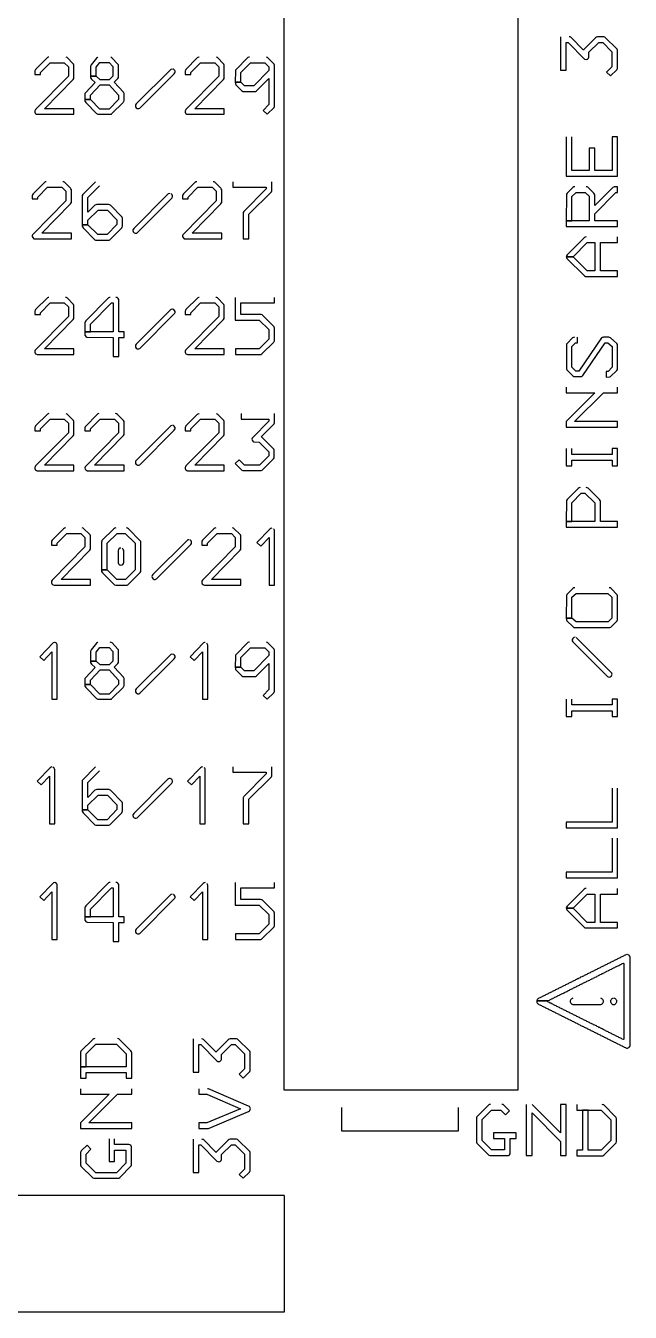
# Model space of a CAD drawing. Extents: x -1 to 99, y 1 to 53.
# Drawn here: x 86.1 to 99.24, y 1.26 to 29.22 of the extents above; entities that cross this region are included whole.
import ezdxf

# ---------------------------------------------------------------- set-up
doc = ezdxf.new("R2010")
doc.units = 0
doc.layers.add('gto', color=1, linetype='CONTINUOUS')

msp = doc.modelspace()

# ---------------------------------------------------------------- linework, layer by layer
at = {"layer": 'gto', "color": 1}
for points in [[(96.795144, 52.317775), (96.795144, 6.089682), (91.715133, 6.089682), (91.715133, 52.317775), (96.795144, 52.317775)], [(97.719575, 28.982978), (97.719575, 28.256537), (97.841496, 28.256537), (97.841496, 28.861058), (97.884676, 28.861058), (98.241806, 28.499867), (98.252477, 28.494277), (98.275837, 28.490217), (98.299207, 28.494277), (98.309877, 28.499867), (98.326637, 28.518157), (98.335787, 28.539497), (98.336797, 28.647697), (98.550157, 28.858518), (98.636517, 28.858518), (98.837178, 28.657857), (98.837178, 28.332737), (98.720337, 28.215896), (98.806698, 28.132076), (98.941318, 28.264157), (98.954528, 28.284987), (98.958088, 28.295657), (98.958088, 28.692907), (98.948938, 28.714247), (98.941318, 28.723897), (98.693417, 28.970278), (98.682747, 28.975868), (98.659377, 28.980438), (98.524757, 28.980438), (98.501397, 28.975868), (98.481577, 28.962658), (98.228086, 28.708657), (98.219956, 28.693417), (97.941576, 28.972818), (97.930906, 28.978408), (97.907536, 28.982978)], [(86.604513, 28.539997), (86.593343, 28.538987), (86.573023, 28.529837), (86.317493, 28.273297), (86.304293, 28.253487), (86.300733, 28.242316), (86.299713, 28.166616), (86.421633, 28.166616), (86.421633, 28.207256), (86.632453, 28.418077), (86.939794, 28.418077), (87.028694, 28.331717), (87.028694, 28.125976), (86.317493, 27.402075), (86.304293, 27.382265), (86.300733, 27.371095), (86.300733, 27.347725), (86.309873, 27.325875), (86.317493, 27.315715), (86.337313, 27.302515), (86.348483, 27.298955), (87.150614, 27.297935), (87.150614, 27.419855), (86.507993, 27.419855), (87.132834, 28.057396), (87.146044, 28.078226), (87.150614, 28.100576), (87.149604, 28.366777), (87.140454, 28.388107), (87.132834, 28.397757), (86.999234, 28.529837), (86.977394, 28.538987)], [(87.671315, 28.537457), (87.659125, 28.530857), (87.643375, 28.517137), (87.522985, 28.375917), (87.517905, 28.361187), (87.509265, 28.347467), (87.508755, 28.128516), (87.630675, 28.128516), (87.630675, 28.324097), (87.714495, 28.423157), (87.912616, 28.423157), (87.996436, 28.336797), (87.996436, 28.128516), (87.915156, 28.049776), (87.717035, 28.049776), (87.630675, 28.128516), (87.508755, 28.128516), (87.510285, 28.092956), (87.513835, 28.081276), (87.529075, 28.059936), (87.607815, 27.991356), (87.398525, 27.767836), (87.388365, 27.749045), (87.386835, 27.739895), (87.386835, 27.620515), (87.508755, 27.620515), (87.508755, 27.714495), (87.719575, 27.935476), (87.912616, 27.935476), (88.120896, 27.714495), (88.120896, 27.620515), (87.912616, 27.409695), (87.711955, 27.409695), (87.508755, 27.620515), (87.386835, 27.620515), (87.388365, 27.583945), (87.391915, 27.573275), (87.407155, 27.554475), (87.643375, 27.313175), (87.656075, 27.305555), (87.671315, 27.299975), (87.686555, 27.297935), (87.965956, 27.297935), (87.976116, 27.313175), (88.219956, 27.554475), (88.237236, 27.582415), (88.240276, 27.592575), (88.239266, 27.749555), (88.236726, 27.760216), (88.225036, 27.777996), (88.021836, 27.996436), (88.104646, 28.075176), (88.114806, 28.095496), (88.114806, 28.370837), (88.105656, 28.391157), (87.970536, 28.528827), (87.948686, 28.536447)], [(89.8735, 28.539997), (89.86131, 28.538987), (89.83998, 28.529837), (89.83032, 28.522217), (89.583939, 28.273297), (89.570739, 28.253487), (89.567179, 28.242316), (89.566159, 28.166616), (89.688079, 28.166616), (89.688079, 28.207256), (89.8989, 28.418077), (90.20878, 28.418077), (90.295141, 28.331717), (90.295141, 28.125976), (89.583939, 27.402075), (89.570739, 27.382265), (89.567179, 27.371095), (89.567179, 27.347725), (89.576319, 27.325875), (89.583939, 27.315715), (89.603759, 27.302515), (89.614929, 27.298955), (90.417061, 27.297935), (90.417061, 27.419855), (89.77444, 27.419855), (90.399281, 28.057396), (90.412491, 28.078226), (90.417061, 28.100576), (90.416051, 28.366777), (90.406901, 28.388107), (90.399281, 28.397757), (90.265681, 28.529837), (90.24384, 28.538987)], [(90.963162, 28.539997), (90.949962, 28.538987), (90.929642, 28.529837), (90.665981, 28.265677), (90.660401, 28.256027), (90.656841, 28.244346), (90.655821, 27.996436), (90.777742, 27.996436), (90.777742, 28.207256), (90.988562, 28.418077), (91.295903, 28.418077), (91.384803, 28.329177), (91.384803, 28.250437), (91.054602, 27.917696), (90.856482, 27.917696), (90.777742, 27.996436), (90.655821, 27.996436), (90.656841, 27.960376), (90.665981, 27.938526), (90.790442, 27.813556), (90.809752, 27.800356), (90.819912, 27.796796), (91.090672, 27.796796), (91.112522, 27.805936), (91.384803, 28.077716), (91.384803, 27.508755), (91.260343, 27.384295), (91.346703, 27.297935), (91.496563, 27.449325), (91.505713, 27.471165), (91.505713, 28.364237), (91.496563, 28.385567), (91.356363, 28.529837), (91.334513, 28.538987)], [(89.286759, 28.283457), (89.273559, 28.282447), (89.253239, 28.273297), (88.504437, 27.523995), (88.489197, 27.504185), (88.484117, 27.480815), (88.489197, 27.458465), (88.504437, 27.437635), (88.523747, 27.424435), (88.533907, 27.420875), (88.557277, 27.420875), (88.579117, 27.430015), (89.329939, 28.179316), (89.343149, 28.199136), (89.346709, 28.210306), (89.346709, 28.235706), (89.343149, 28.247396), (89.329939, 28.265677), (89.310129, 28.278887), (89.298959, 28.282447)], [(97.844036, 26.811274), (97.844036, 25.952752), (98.961638, 25.952752), (98.961638, 26.811274), (98.839718, 26.811274), (98.839718, 26.077212), (98.463797, 26.077212), (98.463797, 26.564893), (98.341877, 26.564893), (98.341877, 26.077212), (97.968496, 26.077212), (97.968496, 26.811274)], [(86.548633, 25.833372), (86.526793, 25.828802), (86.507993, 25.815592), (86.261613, 25.566671), (86.248412, 25.546861), (86.244852, 25.535681), (86.243832, 25.459991), (86.365753, 25.459991), (86.365753, 25.500631), (86.576573, 25.711451), (86.883914, 25.711451), (86.972814, 25.625091), (86.972814, 25.419351), (86.261613, 24.695449), (86.248412, 24.675639), (86.244852, 24.664459), (86.244852, 24.640589), (86.253993, 24.619249), (86.270763, 24.600959), (86.281433, 24.595369), (86.304793, 24.591309), (87.094734, 24.591309), (87.094734, 24.713229), (86.452113, 24.713229), (87.076954, 25.350771), (87.090164, 25.371601), (87.093724, 25.382271), (87.093724, 25.660141), (87.084574, 25.681481), (87.076954, 25.691131), (86.943354, 25.823212), (86.932684, 25.828802), (86.909314, 25.833372)], [(87.620515, 25.830832), (87.342135, 25.551941), (87.331975, 25.530601), (87.330955, 24.89611), (87.452875, 24.89611), (87.452875, 24.99517), (87.673855, 25.21615), (87.877056, 25.21615), (88.082796, 25.00533), (88.082796, 24.90119), (87.869436, 24.682749), (87.666235, 24.682749), (87.452875, 24.89611), (87.330955, 24.89611), (87.330955, 24.87071), (87.351275, 24.83007), (87.606805, 24.570479), (87.617475, 24.564889), (87.640835, 24.560829), (87.904496, 24.561849), (87.915666, 24.564889), (87.926336, 24.570479), (88.186936, 24.83261), (88.200146, 24.85344), (88.203706, 24.86411), (88.203706, 25.04292), (88.194556, 25.06426), (87.945636, 25.320291), (87.925826, 25.333501), (87.902456, 25.338071), (87.648455, 25.338071), (87.626105, 25.333501), (87.605275, 25.320291), (87.452875, 25.16789), (87.452875, 25.493011), (87.706875, 25.747011)], [(89.81762, 25.833372), (89.79426, 25.828802), (89.77444, 25.815592), (89.528059, 25.566671), (89.514859, 25.546861), (89.511299, 25.535681), (89.510279, 25.459991), (89.632199, 25.459991), (89.632199, 25.500631), (89.84302, 25.711451), (90.1529, 25.711451), (90.23926, 25.625091), (90.23926, 25.419351), (89.528059, 24.695449), (89.514859, 24.675639), (89.511299, 24.664459), (89.511299, 24.640589), (89.520439, 24.619249), (89.537209, 24.600959), (89.547879, 24.595369), (89.571239, 24.591309), (90.361181, 24.591309), (90.361181, 24.713229), (89.718559, 24.713229), (90.343401, 25.350771), (90.356611, 25.371601), (90.360171, 25.382271), (90.360171, 25.660141), (90.351021, 25.681481), (90.343401, 25.691131), (90.2098, 25.823212), (90.19913, 25.828802), (90.17576, 25.833372)], [(90.599941, 25.833372), (90.599941, 25.711451), (91.328923, 25.711451), (91.328923, 25.675891), (90.838702, 25.18465), (90.829562, 25.16281), (90.828542, 24.591309), (90.950462, 24.591309), (90.950462, 25.12725), (91.440683, 25.615441), (91.449833, 25.637281), (91.450843, 25.833372)], [(98.029456, 25.724151), (98.007106, 25.719071), (97.986276, 25.703831), (97.864356, 25.581911), (97.851156, 25.560571), (97.847596, 25.549911), (97.846576, 24.97993), (97.968496, 24.97993), (97.968496, 25.513331), (98.057396, 25.602231), (98.255517, 25.602231), (98.341877, 25.515871), (98.341877, 24.97993), (97.846576, 24.97993), (97.846576, 24.85801), (98.961638, 24.85801), (98.961638, 24.97993), (98.463797, 24.97993), (98.463797, 25.13741), (98.923538, 25.602231), (98.961638, 25.602231), (98.961638, 25.721611), (98.888488, 25.720091), (98.877318, 25.717041), (98.857498, 25.703831), (98.463797, 25.312671), (98.463797, 25.541271), (98.458717, 25.564641), (98.443477, 25.584451), (98.312417, 25.712471), (98.302257, 25.719071), (98.280917, 25.724151)], [(89.230878, 25.576831), (89.206498, 25.572261), (89.197358, 25.566671), (88.448557, 24.81737), (88.433317, 24.79756), (88.429257, 24.78638), (88.428237, 24.77419), (88.433317, 24.75184), (88.439417, 24.741169), (88.457707, 24.722879), (88.478027, 24.714249), (88.501397, 24.714249), (88.512567, 24.717289), (88.523237, 24.722879), (89.274059, 25.472691), (89.287269, 25.491991), (89.290829, 25.503171), (89.290829, 25.528571), (89.281679, 25.550411), (89.264919, 25.566671), (89.254249, 25.572261)], [(98.278377, 24.634489), (98.253487, 24.629919), (98.235196, 24.616709), (97.864356, 24.245868), (97.851156, 24.225548), (97.847596, 24.213358), (97.846576, 24.200148), (97.993896, 24.200148), (98.301237, 24.512569), (98.463797, 24.512569), (98.463797, 23.895348), (98.301237, 23.895348), (97.993896, 24.200148), (97.846576, 24.200148), (97.847596, 24.187958), (97.856736, 24.167638), (98.241806, 23.784608), (98.262127, 23.774448), (98.961638, 23.773428), (98.961638, 23.895348), (98.588257, 23.895348), (98.588257, 24.512569), (98.961638, 24.512569), (98.961638, 24.634489)], [(86.604513, 23.319277), (86.593343, 23.318257), (86.573023, 23.309627), (86.317493, 23.052576), (86.304293, 23.033266), (86.300733, 23.021586), (86.299713, 22.945896), (86.421633, 22.945896), (86.421633, 22.986536), (86.632453, 23.197356), (86.939794, 23.197356), (87.028694, 23.110996), (87.028694, 22.905256), (86.309873, 22.172204), (86.300733, 22.150364), (86.300733, 22.126994), (86.309873, 22.105664), (86.317493, 22.094994), (86.337313, 22.081784), (86.348483, 22.078224), (87.150614, 22.077214), (87.150614, 22.199134), (86.507993, 22.199134), (87.132834, 22.836676), (87.146044, 22.857506), (87.150614, 22.879856), (87.149604, 23.146046), (87.140454, 23.167886), (86.999234, 23.309627), (86.988564, 23.315207), (86.965194, 23.319277)], [(87.935476, 23.319277), (87.922276, 23.318257), (87.901956, 23.309627), (87.407155, 22.806196), (87.391915, 22.785366), (87.386835, 22.763016), (87.386835, 22.572515), (87.508755, 22.572515), (87.508755, 22.737615), (87.963416, 23.197356), (88.001516, 23.197356), (88.001516, 22.572515), (87.386835, 22.572515), (87.388365, 22.499365), (87.391915, 22.488185), (87.407155, 22.468375), (87.426465, 22.455165), (87.436625, 22.451605), (88.001516, 22.450595), (88.001516, 22.034034), (88.123436, 22.034034), (88.123436, 22.450595), (88.237736, 22.450595), (88.237736, 22.572515), (88.123436, 22.572515), (88.122426, 23.270507), (88.113276, 23.292347), (88.096516, 23.309627), (88.085846, 23.315207), (88.062476, 23.319277)], [(89.8735, 23.319277), (89.86131, 23.318257), (89.83998, 23.309627), (89.583939, 23.052576), (89.570739, 23.033266), (89.567179, 23.021586), (89.566159, 22.945896), (89.688079, 22.945896), (89.688079, 22.986536), (89.8989, 23.197356), (90.20878, 23.197356), (90.295141, 23.110996), (90.295141, 22.905256), (89.576319, 22.172204), (89.567179, 22.150364), (89.567179, 22.126994), (89.576319, 22.105664), (89.583939, 22.094994), (89.603759, 22.081784), (89.614929, 22.078224), (90.417061, 22.077214), (90.417061, 22.199134), (89.77444, 22.199134), (90.399281, 22.836676), (90.412491, 22.857506), (90.417061, 22.879856), (90.416051, 23.146046), (90.406901, 23.167886), (90.265681, 23.309627), (90.255011, 23.315207), (90.23164, 23.319277)], [(90.655821, 23.319277), (90.655821, 22.826516), (91.176522, 22.826516), (91.384803, 22.618235), (91.384803, 22.412495), (91.176522, 22.201674), (90.660901, 22.201674), (90.660901, 22.079754), (91.212592, 22.080764), (91.234442, 22.089914), (91.488943, 22.343915), (91.502153, 22.363725), (91.505713, 22.374905), (91.505713, 22.656845), (91.502153, 22.668015), (91.496563, 22.677165), (91.235962, 22.937256), (91.214122, 22.947416), (90.777742, 22.948436), (90.777742, 23.197356), (91.506723, 23.197356), (91.506723, 23.319277)], [(89.286759, 23.062736), (89.262889, 23.058666), (89.253239, 23.053086), (88.504437, 22.303275), (88.489197, 22.283465), (88.484117, 22.260095), (88.489197, 22.237744), (88.504437, 22.216914), (88.523747, 22.203704), (88.533907, 22.200144), (88.557277, 22.200144), (88.579117, 22.209294), (89.329939, 22.958596), (89.343149, 22.978406), (89.346709, 22.989586), (89.346709, 23.014986), (89.337559, 23.036826), (89.320799, 23.053086), (89.298959, 23.061716)], [(98.024376, 22.455165), (98.001016, 22.450595), (97.981196, 22.437385), (97.864356, 22.320545), (97.851156, 22.300735), (97.847596, 22.289555), (97.847596, 21.768854), (97.856736, 21.747013), (97.986276, 21.614423), (98.007106, 21.600703), (98.029456, 21.596643), (98.151376, 21.596643), (98.167126, 21.598163), (98.180336, 21.602743), (98.192526, 21.610863), (98.202176, 21.622043), (98.687317, 22.330705), (98.748277, 22.330705), (98.839718, 22.249424), (98.839718, 21.799844), (98.753358, 21.710943), (98.715257, 21.710943), (98.715257, 21.589023), (98.789938, 21.590043), (98.810258, 21.600203), (98.943858, 21.731263), (98.957068, 21.752094), (98.960628, 21.762764), (98.961638, 22.274825), (98.956558, 22.297685), (98.941318, 22.320545), (98.804158, 22.442465), (98.783838, 22.451105), (98.773678, 22.452625), (98.654297, 22.452625), (98.638557, 22.450595), (98.624837, 22.445515), (98.613157, 22.436875), (98.118356, 21.718563), (98.054856, 21.718563), (97.965956, 21.804924), (97.965956, 22.251965), (98.047236, 22.330705), (98.087876, 22.330705), (98.087876, 22.455165)], [(97.846576, 21.365503), (97.846576, 21.243582), (98.466337, 21.243582), (97.846576, 20.623821), (97.846576, 20.501901), (98.959098, 20.501901), (98.959098, 20.623821), (98.026916, 20.623821), (98.654297, 21.243582), (98.959098, 21.243582), (98.959098, 21.365503)], [(86.604513, 20.792982), (86.593343, 20.791972), (86.573023, 20.782822), (86.317493, 20.526281), (86.304293, 20.506471), (86.300733, 20.495291), (86.299713, 20.419601), (86.421633, 20.419601), (86.421633, 20.460241), (86.632453, 20.671061), (86.939794, 20.671061), (87.028694, 20.584701), (87.028694, 20.378961), (86.317493, 19.655059), (86.304293, 19.635249), (86.300733, 19.624079), (86.300733, 19.600709), (86.309873, 19.578859), (86.317493, 19.568699), (86.337313, 19.555499), (86.348483, 19.551939), (87.150614, 19.550919), (87.150614, 19.672839), (86.507993, 19.672839), (87.132834, 20.310381), (87.146044, 20.331211), (87.150614, 20.353561), (87.149604, 20.619761), (87.140454, 20.641091), (87.132834, 20.650741), (86.999234, 20.782822), (86.977394, 20.791972)], [(87.694175, 20.792982), (87.671825, 20.788412), (87.650995, 20.775202), (87.398525, 20.516631), (87.391915, 20.506471), (87.386835, 20.483101), (87.386835, 20.419601), (87.508755, 20.419601), (87.508755, 20.460241), (87.722115, 20.671061), (88.029456, 20.671061), (88.118356, 20.584701), (88.118356, 20.378961), (87.398525, 19.645409), (87.391915, 19.635249), (87.386835, 19.611879), (87.391915, 19.589529), (87.407155, 19.568699), (87.426465, 19.555499), (87.436625, 19.551939), (88.240276, 19.550919), (88.240276, 19.672839), (87.597655, 19.672839), (88.229106, 20.320541), (88.239266, 20.342391), (88.239266, 20.619761), (88.229106, 20.641091), (88.098036, 20.775202), (88.077216, 20.788412), (88.054856, 20.792982)], [(89.8735, 20.792982), (89.86131, 20.791972), (89.83998, 20.782822), (89.83032, 20.775202), (89.583939, 20.526281), (89.570739, 20.506471), (89.567179, 20.495291), (89.566159, 20.419601), (89.688079, 20.419601), (89.688079, 20.460241), (89.8989, 20.671061), (90.20878, 20.671061), (90.295141, 20.584701), (90.295141, 20.378961), (89.583939, 19.655059), (89.570739, 19.635249), (89.567179, 19.624079), (89.567179, 19.600709), (89.576319, 19.578859), (89.583939, 19.568699), (89.603759, 19.555499), (89.614929, 19.551939), (90.417061, 19.550919), (90.417061, 19.672839), (89.77444, 19.672839), (90.399281, 20.310381), (90.412491, 20.331211), (90.417061, 20.353561), (90.416051, 20.619761), (90.406901, 20.641091), (90.399281, 20.650741), (90.265681, 20.782822), (90.24384, 20.791972)], [(90.780282, 20.792982), (90.780282, 20.671061), (91.384803, 20.671061), (91.384803, 20.627881), (91.025652, 20.269741), (91.019042, 20.259081), (91.013962, 20.23672), (91.019042, 20.21336), (91.034282, 20.19354), (91.053592, 20.18034), (91.063752, 20.17678), (91.171442, 20.17576), (91.382263, 19.9624), (91.382263, 19.87604), (91.181602, 19.675379), (90.856482, 19.675379), (90.739641, 19.79222), (90.655821, 19.705859), (90.799592, 19.563619), (90.819912, 19.554479), (91.218182, 19.554479), (91.238502, 19.563619), (91.486403, 19.81), (91.499613, 19.82982), (91.503173, 19.84099), (91.503173, 20), (91.494023, 20.02133), (91.486403, 20.03098), (91.232402, 20.284471), (91.222242, 20.289561), (91.217162, 20.290061), (91.496563, 20.570991), (91.505713, 20.592831), (91.506723, 20.792982)], [(89.286759, 20.536441), (89.273559, 20.535431), (89.253239, 20.526281), (88.504437, 19.77698), (88.489197, 19.75717), (88.484117, 19.733799), (88.489197, 19.711449), (88.504437, 19.690619), (88.523747, 19.677419), (88.533907, 19.673859), (88.557277, 19.673859), (88.579117, 19.682999), (89.329939, 20.432301), (89.343149, 20.452111), (89.346709, 20.463291), (89.346709, 20.488691), (89.343149, 20.500381), (89.329939, 20.518661), (89.310129, 20.531871), (89.298959, 20.535431)], [(97.846576, 20.032), (97.846576, 19.658619), (97.968496, 19.658619), (97.968496, 19.78308), (98.839718, 19.78308), (98.839718, 19.658619), (98.961638, 19.658619), (98.961638, 20.032), (98.839718, 20.032), (98.839718, 19.90754), (97.968496, 19.90754), (97.968496, 20.032)], [(98.146296, 19.186178), (98.124456, 19.181608), (98.105656, 19.168398), (97.864356, 18.924558), (97.851156, 18.904748), (97.847596, 18.893568), (97.846576, 18.449577), (97.968496, 18.449577), (97.968496, 18.855978), (98.171696, 19.066798), (98.250437, 19.066798), (98.463797, 18.855978), (98.463797, 18.449577), (97.846576, 18.449577), (97.846576, 18.322577), (98.961638, 18.322577), (98.961638, 18.449577), (98.590797, 18.449577), (98.590797, 18.881378), (98.585217, 18.902208), (98.567937, 18.924558), (98.319017, 19.170938), (98.299207, 19.182108), (98.275837, 19.186178)], [(86.965194, 18.309877), (86.943864, 18.305307), (86.924554, 18.292097), (86.678173, 18.043176), (86.664973, 18.023366), (86.661413, 18.012186), (86.660393, 17.936496), (86.782314, 17.936496), (86.782314, 17.977136), (86.993134, 18.187956), (87.300475, 18.187956), (87.389375, 18.101596), (87.389375, 17.895856), (86.678173, 17.171954), (86.664973, 17.152144), (86.661413, 17.140964), (86.661413, 17.117094), (86.670553, 17.095754), (86.687323, 17.077464), (86.697993, 17.071874), (86.721353, 17.067814), (87.511295, 17.067814), (87.511295, 17.189734), (86.868674, 17.189734), (87.493515, 17.827276), (87.506725, 17.848106), (87.510285, 17.858776), (87.510285, 18.136646), (87.501135, 18.157986), (87.493515, 18.167636), (87.359915, 18.299717), (87.349245, 18.305307), (87.325875, 18.309877)], [(88.062476, 18.309877), (88.037586, 18.305307), (88.019296, 18.292097), (87.759206, 18.033016), (87.752596, 18.023876), (87.747515, 17.999996), (87.747515, 17.400555), (87.869436, 17.400555), (87.869436, 17.974596), (88.085336, 18.187956), (88.263137, 18.187956), (88.479037, 17.974596), (88.479037, 17.398015), (88.268217, 17.189734), (88.082796, 17.189734), (87.869436, 17.400555), (87.747515, 17.400555), (87.749045, 17.364995), (87.752596, 17.353815), (87.767836, 17.334515), (88.022856, 17.077464), (88.032506, 17.071874), (88.057396, 17.067814), (88.307337, 17.068834), (88.318007, 17.071874), (88.336797, 17.085594), (88.589787, 17.337565), (88.599947, 17.359405), (88.599947, 18.011676), (88.595877, 18.022856), (88.589787, 18.031996), (88.331717, 18.292097), (88.311907, 18.305307), (88.288537, 18.309877)], [(90.23418, 18.309877), (90.21082, 18.305307), (90.191, 18.292097), (89.94462, 18.043176), (89.93142, 18.023366), (89.92786, 18.012186), (89.92684, 17.936496), (90.04876, 17.936496), (90.04876, 17.977136), (90.259581, 18.187956), (90.569461, 18.187956), (90.655821, 18.101596), (90.655821, 17.895856), (89.94462, 17.171954), (89.93142, 17.152144), (89.92786, 17.140964), (89.92786, 17.117094), (89.937, 17.095754), (89.95377, 17.077464), (89.96444, 17.071874), (89.9878, 17.067814), (90.777742, 17.067814), (90.777742, 17.189734), (90.13512, 17.189734), (90.759962, 17.827276), (90.773172, 17.848106), (90.776732, 17.858776), (90.776732, 18.136646), (90.767582, 18.157986), (90.759962, 18.167636), (90.626361, 18.299717), (90.615691, 18.305307), (90.592321, 18.309877)], [(91.445763, 18.304797), (91.425443, 18.299717), (91.405123, 18.284477), (91.123182, 17.992376), (91.209542, 17.913636), (91.389883, 18.101596), (91.389883, 17.067814), (91.506723, 17.067814), (91.506723, 18.243836), (91.504183, 18.261107), (91.497073, 18.275837), (91.485393, 18.288037)], [(89.647439, 18.053336), (89.623569, 18.048766), (89.613919, 18.043176), (88.865118, 17.293875), (88.849878, 17.274065), (88.844798, 17.250695), (88.849878, 17.228344), (88.865118, 17.207514), (88.874268, 17.199384), (88.894588, 17.190754), (88.917958, 17.190754), (88.929128, 17.193794), (88.939798, 17.199384), (89.690619, 17.949196), (89.703829, 17.968496), (89.707389, 17.979676), (89.707389, 18.005076), (89.698239, 18.026916), (89.681479, 18.043176), (89.670809, 18.048766)], [(88.171696, 17.870456), (88.146806, 17.865886), (88.128516, 17.852676), (88.115316, 17.832866), (88.111756, 17.821686), (88.111756, 17.547875), (88.120896, 17.526535), (88.137156, 17.509265), (88.146806, 17.503675), (88.171696, 17.499615), (88.194056, 17.503675), (88.214876, 17.517395), (88.228086, 17.536695), (88.231646, 17.547875), (88.231646, 17.821686), (88.222496, 17.843026), (88.214876, 17.852676), (88.194056, 17.865886)], [(98.034536, 17.009394), (98.009646, 17.005334), (97.991356, 16.994154), (97.856736, 16.863594), (97.847596, 16.840734), (97.846576, 16.351533), (97.965956, 16.351533), (97.965956, 16.801114), (98.057396, 16.887474), (98.748277, 16.887474), (98.837178, 16.801114), (98.837178, 16.348993), (98.755898, 16.270253), (98.057396, 16.270253), (97.965956, 16.351533), (97.846576, 16.351533), (97.847596, 16.311403), (97.856736, 16.288543), (97.991356, 16.163572), (98.011676, 16.148332), (98.021836, 16.144272), (98.794508, 16.144272), (98.817368, 16.154432), (98.948938, 16.291083), (98.958088, 16.312923), (98.958088, 16.836164), (98.948938, 16.857504), (98.819398, 16.991614), (98.801118, 17.004824), (98.776218, 17.009394)], [(86.728973, 15.821182), (86.718813, 15.820162), (86.698493, 15.810002), (86.406393, 15.508761), (86.492753, 15.430021), (86.673093, 15.617981), (86.673093, 14.584199), (86.787394, 14.584199), (86.787394, 15.760222), (86.785364, 15.778002), (86.778764, 15.792732), (86.767584, 15.804412), (86.744723, 15.817112)], [(87.671315, 15.823722), (87.659125, 15.817622), (87.643375, 15.803402), (87.522985, 15.662171), (87.517905, 15.647951), (87.509265, 15.634231), (87.508755, 15.414781), (87.630675, 15.414781), (87.630675, 15.610361), (87.714495, 15.709421), (87.912616, 15.709421), (87.996436, 15.623061), (87.996436, 15.414781), (87.915156, 15.336041), (87.717035, 15.336041), (87.630675, 15.414781), (87.508755, 15.414781), (87.510285, 15.379731), (87.513835, 15.368041), (87.529075, 15.346201), (87.607815, 15.277621), (87.398525, 15.0541), (87.388365, 15.0353), (87.386835, 15.02616), (87.386835, 14.90678), (87.508755, 14.90678), (87.508755, 15.00076), (87.719575, 15.22174), (87.912616, 15.22174), (88.120896, 15.00076), (88.120896, 14.90678), (87.912616, 14.695959), (87.711955, 14.695959), (87.508755, 14.90678), (87.386835, 14.90678), (87.388365, 14.8702), (87.391915, 14.86004), (87.407155, 14.84074), (87.643375, 14.599439), (87.656075, 14.591819), (87.671315, 14.586229), (87.686555, 14.584199), (87.965956, 14.584199), (87.976116, 14.599439), (88.219956, 14.84074), (88.237236, 14.86868), (88.240276, 14.87884), (88.239266, 15.03581), (88.236726, 15.04648), (88.225036, 15.06426), (88.021836, 15.282701), (88.104646, 15.361441), (88.114806, 15.381761), (88.114806, 15.657091), (88.105656, 15.677411), (87.978656, 15.808482), (87.960376, 15.820162), (87.935476, 15.823722)], [(89.99796, 15.821182), (89.9878, 15.820162), (89.96748, 15.810002), (89.672839, 15.508761), (89.7592, 15.430021), (89.93954, 15.617981), (89.93954, 14.584199), (90.05638, 14.584199), (90.05638, 15.760222), (90.05384, 15.778002), (90.04673, 15.792732), (90.03505, 15.804412)], [(90.963162, 15.826262), (90.949962, 15.825242), (90.929642, 15.816102), (90.665981, 15.551941), (90.660401, 15.542291), (90.656841, 15.530601), (90.655821, 15.282701), (90.777742, 15.282701), (90.777742, 15.493521), (90.988562, 15.704341), (91.295903, 15.704341), (91.384803, 15.615441), (91.384803, 15.536701), (91.054602, 15.20396), (90.856482, 15.20396), (90.777742, 15.282701), (90.655821, 15.282701), (90.656841, 15.24663), (90.660401, 15.23495), (90.673601, 15.21666), (90.799592, 15.0922), (90.819912, 15.08305), (91.090672, 15.08305), (91.112522, 15.0922), (91.384803, 15.363981), (91.384803, 14.79502), (91.260343, 14.670559), (91.346703, 14.584199), (91.488943, 14.726439), (91.502153, 14.746249), (91.505713, 14.75743), (91.505713, 15.650491), (91.496563, 15.672331), (91.356363, 15.816102), (91.334513, 15.825242)], [(98.037076, 15.932432), (98.011176, 15.927862), (98.001516, 15.922272), (97.986276, 15.905002), (97.977136, 15.883662), (97.977136, 15.858262), (97.986276, 15.836422), (98.744727, 15.07848), (98.755398, 15.07289), (98.778758, 15.06883), (98.800608, 15.07289), (98.819398, 15.08661), (98.828548, 15.09677), (98.838198, 15.11811), (98.839718, 15.12979), (98.834638, 15.15316), (98.828548, 15.16332), (98.077716, 15.914652), (98.059936, 15.927862)], [(89.286759, 15.569721), (89.273559, 15.568701), (89.253239, 15.559561), (88.504437, 14.81026), (88.489197, 14.79045), (88.484117, 14.76708), (88.489197, 14.744729), (88.504437, 14.723899), (88.523747, 14.710689), (88.533907, 14.707129), (88.557277, 14.707129), (88.579117, 14.716279), (89.329939, 15.465581), (89.343149, 15.485391), (89.346709, 15.496571), (89.346709, 15.521971), (89.337559, 15.543811), (89.320799, 15.559561), (89.298959, 15.568701)], [(97.846576, 14.586229), (97.846576, 14.212848), (97.968496, 14.212848), (97.968496, 14.337309), (98.839718, 14.337309), (98.839718, 14.212848), (98.961638, 14.212848), (98.961638, 14.586229), (98.839718, 14.586229), (98.839718, 14.461769), (97.968496, 14.461769), (97.968496, 14.586229)], [(86.673093, 13.114546), (86.652773, 13.109466), (86.632453, 13.094226), (86.350513, 12.802126), (86.436873, 12.723385), (86.617213, 12.911346), (86.617213, 11.877564), (86.731513, 11.877564), (86.731513, 13.053586), (86.729483, 13.071366), (86.722883, 13.086106), (86.711703, 13.097786), (86.688843, 13.109976)], [(87.620515, 13.117086), (87.342135, 12.838196), (87.331975, 12.816866), (87.330955, 12.182364), (87.452875, 12.182364), (87.452875, 12.281425), (87.673855, 12.502405), (87.877056, 12.502405), (88.082796, 12.291585), (88.082796, 12.187444), (87.869436, 11.969004), (87.666235, 11.969004), (87.452875, 12.182364), (87.330955, 12.182364), (87.330955, 12.156964), (87.351275, 12.116324), (87.606805, 11.857244), (87.628645, 11.848104), (87.904496, 11.848104), (87.926336, 11.857244), (88.186936, 12.118864), (88.200146, 12.139694), (88.204716, 12.162044), (88.203706, 12.329185), (88.194556, 12.350515), (87.945636, 12.606545), (87.925826, 12.619755), (87.914656, 12.623315), (87.648455, 12.624325), (87.626105, 12.619755), (87.605275, 12.606545), (87.452875, 12.454145), (87.452875, 12.779266), (87.706875, 13.033266)], [(89.230878, 12.863086), (89.217678, 12.862076), (89.206498, 12.858516), (89.197358, 12.852926), (88.448557, 12.103624), (88.433317, 12.083814), (88.429257, 12.072644), (88.428237, 12.060444), (88.433317, 12.038094), (88.439417, 12.027424), (88.457707, 12.009644), (88.478027, 12.000504), (88.501397, 12.000504), (88.523237, 12.009644), (89.274059, 12.758946), (89.287269, 12.778766), (89.290829, 12.789936), (89.290829, 12.815336), (89.287269, 12.827026), (89.274059, 12.845306), (89.254249, 12.858516), (89.243078, 12.862076)], [(89.94208, 13.114546), (89.92176, 13.109466), (89.90144, 13.094226), (89.616959, 12.802126), (89.703319, 12.723385), (89.88366, 12.911346), (89.88366, 11.877564), (90.0005, 11.877564), (90.0005, 13.053586), (89.99796, 13.071366), (89.99085, 13.086106), (89.97917, 13.097786)], [(90.599941, 13.119626), (90.599941, 12.997706), (91.328923, 12.997706), (91.328923, 12.962146), (90.838702, 12.470915), (90.833122, 12.461265), (90.829562, 12.449575), (90.828542, 11.877564), (90.950462, 11.877564), (90.950462, 12.413505), (91.440683, 12.901696), (91.449833, 12.923546), (91.450843, 13.119626)], [(98.839718, 12.653285), (98.839718, 11.916684), (97.846576, 11.916684), (97.846576, 11.794764), (98.961638, 11.794764), (98.961638, 12.653285)], [(98.839718, 11.563623), (98.839718, 10.829562), (97.846576, 10.829562), (97.846576, 10.705101), (98.961638, 10.705101), (98.961638, 11.563623)], [(86.728973, 10.600961), (86.708653, 10.595881), (86.688333, 10.580641), (86.406393, 10.288541), (86.492753, 10.2098), (86.673093, 10.397761), (86.673093, 9.363979), (86.787394, 9.363979), (86.787394, 10.540001), (86.785364, 10.557271), (86.778764, 10.572001), (86.767584, 10.584201), (86.733553, 10.600451)], [(87.935476, 10.606041), (87.911606, 10.601471), (87.901956, 10.595881), (87.407155, 10.09296), (87.391915, 10.07162), (87.386835, 10.04978), (87.386835, 9.85928), (87.508755, 9.85928), (87.508755, 10.02438), (87.963416, 10.484121), (88.001516, 10.484121), (88.001516, 9.85928), (87.386835, 9.85928), (87.388365, 9.78562), (87.391915, 9.77444), (87.407155, 9.75514), (87.416305, 9.747009), (87.436625, 9.738379), (88.001516, 9.737359), (88.001516, 9.320799), (88.123436, 9.320799), (88.123436, 9.737359), (88.237736, 9.737359), (88.237736, 9.85928), (88.123436, 9.85928), (88.122426, 10.557271), (88.113276, 10.578611), (88.096516, 10.595881), (88.085846, 10.601471), (88.062476, 10.606041)], [(89.286759, 10.349501), (89.262889, 10.344931), (89.253239, 10.339341), (88.504437, 9.590039), (88.489197, 9.570229), (88.484117, 9.546859), (88.489197, 9.524509), (88.504437, 9.503679), (88.513587, 9.495549), (88.533907, 9.486919), (88.557277, 9.486919), (88.568447, 9.489959), (88.579117, 9.495549), (89.329939, 10.24536), (89.343149, 10.264661), (89.346709, 10.275841), (89.346709, 10.301241), (89.337559, 10.323081), (89.320799, 10.339341), (89.310129, 10.344931)], [(89.99796, 10.600961), (89.97764, 10.595881), (89.95732, 10.580641), (89.672839, 10.288541), (89.7592, 10.2098), (89.93954, 10.397761), (89.93954, 9.363979), (90.05638, 9.363979), (90.05638, 10.540001), (90.05384, 10.557271), (90.04673, 10.572001), (90.03505, 10.584201)], [(90.655821, 10.606041), (90.655821, 10.11328), (91.176522, 10.11328), (91.384803, 9.905), (91.384803, 9.699259), (91.176522, 9.488439), (90.660901, 9.488439), (90.660901, 9.366519), (91.212592, 9.367539), (91.224282, 9.370579), (91.234442, 9.376169), (91.496563, 9.639819), (91.505713, 9.661159), (91.505713, 9.9431), (91.502153, 9.95428), (91.496563, 9.96342), (91.235962, 10.22352), (91.225292, 10.23012), (91.201922, 10.2352), (90.777742, 10.2352), (90.777742, 10.484121), (91.506723, 10.484121), (91.506723, 10.606041)], [(98.278377, 10.473961), (98.253487, 10.469891), (98.235196, 10.458721), (97.864356, 10.08788), (97.851156, 10.06553), (97.846776, 10.04216), (97.993896, 10.04216), (98.301237, 10.352041), (98.463797, 10.352041), (98.463797, 9.737359), (98.301237, 9.737359), (97.993896, 10.04216), (97.846776, 10.04216), (97.847596, 10.02844), (97.856736, 10.00812), (98.232656, 9.633219), (98.251457, 9.619499), (98.273297, 9.615439), (98.961638, 9.615439), (98.961638, 9.734819), (98.588257, 9.734819), (98.588257, 10.352041), (98.961638, 10.352041), (98.961638, 10.473961)], [(99.154678, 9.036828), (99.141478, 9.033268), (99.132838, 9.025648), (99.106418, 9.017018), (99.091688, 9.005838), (99.069848, 8.998728), (99.055618, 8.987548), (99.033268, 8.980438), (99.019048, 8.969258), (98.997198, 8.962148), (98.982468, 8.950978), (98.960628, 8.943858), (98.945898, 8.932688), (98.924048, 8.925578), (98.909828, 8.914908), (98.887478, 8.907288), (98.873248, 8.896618), (98.851408, 8.889508), (98.836678, 8.878328), (98.814828, 8.871218), (98.800608, 8.860038), (98.778258, 8.852928), (98.764028, 8.841758), (98.741677, 8.834638), (98.727457, 8.823468), (98.705607, 8.816358), (98.690877, 8.805178), (98.669037, 8.798068), (98.654807, 8.786888), (98.632457, 8.779778), (98.618237, 8.768598), (98.595877, 8.761488), (98.581657, 8.750818), (98.559817, 8.743197), (98.545077, 8.732537), (98.523237, 8.725417), (98.509017, 8.714247), (98.486657, 8.707137), (98.472437, 8.695957), (98.450087, 8.688847), (98.435857, 8.677667), (98.414017, 8.670557), (98.399287, 8.659377), (98.377437, 8.652267), (98.362707, 8.641097), (98.340867, 8.633977), (98.326637, 8.622807), (98.304287, 8.615697), (98.290067, 8.604517), (98.268217, 8.597407), (98.253487, 8.586737), (98.231646, 8.579117), (98.217416, 8.568447), (98.195066, 8.560827), (98.180846, 8.550157), (98.158496, 8.543047), (98.144266, 8.531877), (98.122426, 8.524757), (98.107696, 8.513587), (98.085846, 8.506477), (98.071116, 8.495297), (98.049276, 8.488187), (98.035046, 8.477007), (98.012696, 8.469897), (97.998476, 8.458717), (97.976626, 8.451607), (97.961896, 8.440437), (97.940056, 8.433317), (97.925826, 8.422657), (97.903476, 8.415037), (97.889256, 8.404367), (97.866896, 8.397257), (97.852676, 8.386077), (97.830836, 8.378967), (97.816096, 8.367787), (97.794256, 8.360677), (97.780036, 8.349497), (97.757676, 8.342387), (97.743455, 8.331207), (97.721105, 8.324097), (97.706875, 8.312927), (97.685035, 8.305817), (97.670305, 8.294637), (97.648455, 8.287527), (97.633725, 8.276347), (97.611885, 8.269237), (97.597655, 8.258057), (97.575305, 8.250947), (97.561085, 8.240276), (97.539235, 8.232656), (97.524505, 8.221996), (97.502665, 8.214876), (97.488435, 8.203706), (97.466085, 8.196596), (97.451865, 8.185416), (97.429515, 8.178306), (97.415285, 8.167126), (97.393445, 8.160016), (97.378715, 8.148836), (97.356865, 8.141726), (97.342135, 8.130546), (97.320295, 8.123436), (97.306065, 8.112266), (97.283715, 8.105156), (97.269495, 8.094486), (97.246634, 8.086866), (97.238504, 8.078226), (97.223264, 8.069596), (97.216154, 8.055876), (97.207514, 8.046736), (97.203954, 8.033526), (97.445765, 8.032506), (97.454915, 8.038606), (97.479295, 8.045716), (97.490475, 8.055876), (97.515875, 8.064516), (97.527045, 8.074166), (97.552445, 8.082796), (97.563115, 8.092456), (97.589025, 8.101086), (97.599695, 8.110736), (97.625095, 8.119376), (97.636265, 8.129026), (97.661665, 8.137156), (97.672845, 8.146806), (97.698245, 8.155446), (97.709415, 8.165096), (97.734815, 8.173736), (97.745485, 8.183386), (97.770886, 8.192016), (97.782066, 8.201676), (97.807466, 8.210306), (97.818636, 8.219956), (97.844036, 8.228596), (97.854706, 8.238246), (97.880616, 8.246886), (97.891286, 8.256027), (97.917196, 8.265677), (97.930396, 8.275837), (97.953256, 8.282957), (97.964436, 8.293117), (97.989836, 8.301237), (98.000506, 8.310887), (98.026416, 8.319527), (98.037076, 8.329177), (98.062476, 8.337817), (98.073656, 8.347467), (98.099056, 8.356107), (98.110236, 8.365757), (98.135636, 8.374387), (98.146296, 8.384047), (98.172206, 8.392677), (98.182876, 8.402337), (98.208276, 8.410967), (98.219456, 8.420617), (98.244856, 8.429257), (98.256027, 8.438907), (98.281427, 8.447547), (98.292607, 8.457197), (98.318007, 8.465327), (98.328677, 8.474977), (98.354077, 8.483617), (98.365247, 8.493267), (98.390647, 8.501897), (98.401827, 8.511547), (98.427227, 8.520187), (98.437897, 8.529837), (98.463797, 8.538477), (98.474467, 8.548127), (98.499867, 8.556767), (98.511047, 8.566417), (98.536447, 8.575047), (98.547617, 8.584707), (98.573017, 8.593337), (98.583687, 8.602487), (98.610107, 8.612137), (98.623317, 8.622297), (98.645667, 8.629407), (98.656837, 8.639057), (98.682237, 8.647697), (98.693417, 8.657347), (98.718817, 8.665987), (98.729487, 8.675637), (98.755398, 8.684277), (98.766058, 8.693927), (98.791458, 8.702557), (98.802638, 8.712207), (98.828038, 8.720847), (98.839218, 8.730497), (98.864618, 8.739137), (98.875278, 8.748277), (98.901698, 8.757938), (98.914908, 8.768098), (98.937258, 8.775208), (98.948438, 8.785368), (98.973838, 8.793498), (98.985008, 8.803148), (99.010408, 8.811778), (99.021588, 8.821438), (99.046988, 8.830068), (99.057658, 8.839718), (99.086098, 8.849378), (99.092708, 8.844298), (99.097788, 8.834638), (99.097788, 7.207004), (99.092708, 7.197354), (99.086098, 7.192274), (99.057148, 7.201924), (99.046988, 7.211574), (99.024128, 7.219194), (99.009398, 7.230374), (98.987548, 7.237484), (98.973328, 7.248154), (98.950978, 7.255775), (98.936748, 7.266445), (98.914908, 7.273555), (98.900178, 7.284735), (98.878328, 7.291845), (98.863598, 7.303015), (98.841758, 7.310135), (98.827528, 7.321305), (98.805178, 7.328415), (98.790958, 7.339595), (98.769108, 7.346705), (98.754378, 7.357885), (98.732537, 7.364995), (98.717797, 7.376175), (98.695957, 7.383285), (98.681737, 7.394455), (98.659377, 7.401575), (98.645157, 7.412235), (98.623317, 7.419855), (98.608577, 7.430525), (98.586737, 7.437635), (98.572007, 7.448815), (98.550157, 7.455925), (98.535937, 7.467105), (98.513587, 7.474215), (98.499357, 7.485395), (98.477517, 7.492505), (98.462787, 7.503675), (98.440937, 7.510795), (98.426207, 7.521965), (98.404367, 7.529075), (98.390137, 7.540255), (98.367787, 7.547365), (98.353567, 7.558545), (98.331717, 7.565655), (98.316987, 7.576325), (98.295147, 7.583945), (98.280417, 7.594615), (98.258567, 7.602235), (98.244346, 7.612895), (98.221996, 7.620015), (98.207766, 7.631185), (98.185926, 7.638295), (98.171196, 7.649475), (98.149346, 7.656585), (98.134616, 7.667765), (98.112776, 7.674875), (98.098546, 7.686055), (98.076196, 7.693165), (98.061976, 7.704335), (98.040126, 7.711455), (98.025396, 7.722625), (98.003556, 7.729735), (97.988816, 7.740405), (97.966976, 7.748025), (97.952756, 7.758696), (97.930396, 7.766316), (97.916176, 7.776986), (97.894336, 7.784096), (97.879596, 7.795276), (97.857756, 7.802386), (97.843026, 7.813556), (97.821176, 7.820676), (97.806956, 7.831846), (97.784606, 7.838956), (97.770376, 7.850136), (97.748535, 7.857246), (97.733805, 7.868426), (97.711955, 7.875536), (97.697225, 7.886716), (97.675385, 7.893826), (97.661155, 7.904496), (97.638805, 7.912116), (97.624585, 7.922776), (97.602735, 7.930396), (97.588005, 7.941066), (97.566165, 7.948176), (97.551435, 7.959356), (97.529585, 7.966466), (97.515365, 7.977646), (97.493015, 7.984756), (97.478275, 7.995936), (97.457455, 8.002536), (97.447795, 8.007616), (97.445765, 8.032506), (97.203954, 8.032506), (97.204464, 8.006596), (97.207514, 7.995426), (97.216154, 7.985776), (97.223264, 7.972056), (97.238504, 7.963926), (97.246634, 7.955296), (97.272035, 7.946656), (97.283205, 7.937006), (97.308605, 7.928366), (97.319785, 7.918716), (97.345185, 7.910076), (97.355855, 7.900426), (97.381755, 7.891796), (97.392425, 7.882136), (97.417825, 7.873506), (97.429005, 7.863856), (97.454405, 7.855216), (97.465575, 7.845566), (97.490975, 7.836926), (97.502155, 7.827276), (97.527555, 7.818636), (97.538225, 7.808986), (97.563625, 7.800856), (97.574795, 7.790696), (97.600195, 7.782576), (97.611375, 7.772916), (97.636775, 7.764286), (97.647445, 7.754636), (97.673355, 7.745995), (97.684015, 7.736345), (97.709415, 7.727705), (97.720595, 7.718055), (97.745995, 7.709415), (97.757176, 7.699765), (97.782576, 7.691135), (97.793236, 7.681475), (97.819146, 7.672845), (97.829816, 7.663195), (97.855216, 7.654555), (97.866396, 7.644905), (97.891796, 7.636775), (97.902966, 7.626615), (97.928366, 7.618485), (97.939546, 7.608325), (97.961896, 7.601215), (97.975106, 7.591055), (98.001516, 7.581405), (98.012186, 7.572255), (98.037586, 7.563625), (98.048766, 7.553975), (98.074166, 7.545335), (98.084836, 7.535685), (98.110736, 7.527045), (98.121406, 7.517395), (98.146806, 7.508755), (98.157986, 7.499105), (98.183386, 7.490475), (98.194556, 7.480815), (98.219956, 7.472695), (98.231136, 7.462535), (98.256537, 7.454405), (98.267207, 7.444755), (98.292607, 7.436115), (98.303777, 7.426465), (98.329177, 7.417825), (98.340357, 7.408175), (98.365757, 7.399535), (98.376427, 7.389885), (98.402337, 7.381255), (98.412997, 7.371595), (98.438397, 7.362965), (98.449577, 7.353315), (98.474977, 7.344675), (98.486157, 7.335025), (98.511557, 7.326385), (98.522727, 7.316735), (98.548127, 7.308605), (98.558797, 7.298445), (98.584197, 7.290315), (98.595377, 7.280665), (98.620777, 7.272035), (98.631947, 7.262375), (98.654807, 7.254755), (98.667507, 7.244594), (98.693927, 7.234944), (98.704597, 7.225804), (98.729997, 7.217164), (98.741167, 7.207514), (98.766568, 7.198874), (98.777748, 7.189224), (98.803148, 7.180594), (98.814318, 7.170934), (98.836678, 7.163824), (98.849878, 7.153154), (98.876298, 7.144014), (98.886968, 7.134364), (98.912368, 7.126234), (98.923538, 7.116584), (98.948938, 7.107944), (98.960118, 7.098294), (98.985518, 7.089654), (98.996188, 7.080004), (99.021588, 7.071374), (99.032758, 7.061714), (99.058158, 7.053084), (99.069338, 7.043434), (99.094738, 7.034794), (99.105918, 7.025144), (99.132838, 7.015994), (99.141478, 7.008374), (99.154678, 7.004824), (99.179578, 7.004824), (99.192778, 7.008374), (99.201418, 7.015994), (99.216148, 7.024124), (99.222758, 7.037844), (99.231898, 7.046984), (99.235958, 7.063754), (99.235958, 8.977898), (99.231898, 8.994658), (99.222758, 9.003808), (99.216148, 9.018028), (99.202438, 9.024638), (99.192778, 9.033268), (99.179578, 9.036828)], [(97.990346, 8.089916), (97.974596, 8.085336), (97.966466, 8.077216), (97.951226, 8.070606), (97.945636, 8.058416), (97.935986, 8.047746), (97.931416, 8.029966), (97.931926, 8.010156), (97.935986, 7.993896), (97.945636, 7.983736), (97.951226, 7.971546), (97.969516, 7.962406), (97.972566, 7.956816), (97.990346, 7.952246), (98.594867, 7.952246), (98.612137, 7.956816), (98.615697, 7.962406), (98.633977, 7.971546), (98.639567, 7.983736), (98.648717, 7.993896), (98.653797, 8.011676), (98.653797, 8.029966), (98.648717, 8.047746), (98.639567, 8.058416), (98.633977, 8.070606), (98.618737, 8.077216), (98.610617, 8.085336), (98.594867, 8.089916)], [(98.866648, 8.090416), (98.848868, 8.085846), (98.838708, 8.076196), (98.826008, 8.070606), (98.819398, 8.054856), (98.811778, 8.046736), (98.807718, 8.035556), (98.808228, 8.005076), (98.811278, 7.994406), (98.819398, 7.986276), (98.826008, 7.971546), (98.842258, 7.962916), (98.847338, 7.955796), (98.866648, 7.951226), (98.884938, 7.951226), (98.904238, 7.955796), (98.909318, 7.962916), (98.925578, 7.971546), (98.932178, 7.986786), (98.939798, 7.995426), (98.943858, 8.006596), (98.943858, 8.035556), (98.939798, 8.046736), (98.932178, 8.054856), (98.925578, 8.070606), (98.912878, 8.075686), (98.902718, 8.085846), (98.884938, 8.090416)], [(87.601725, 7.212594), (87.578355, 7.207514), (87.558545, 7.192274), (87.303015, 6.938784), (87.292855, 6.918464), (87.291845, 6.600453), (87.413765, 6.600453), (87.413765, 6.879854), (87.627125, 7.090674), (88.074166, 7.090674), (88.282447, 6.879854), (88.282447, 6.600453), (87.291845, 6.600453), (87.291845, 6.351533), (87.413765, 6.351533), (87.413765, 6.475993), (88.284987, 6.475993), (88.284987, 6.351533), (88.406907, 6.351533), (88.406907, 6.905254), (88.401827, 6.927094), (88.386587, 6.948434), (88.133096, 7.200914), (88.122426, 7.207514), (88.097026, 7.212594)], [(89.738879, 7.202434), (89.738879, 6.478533), (89.8608, 6.478533), (89.8608, 7.080514), (89.90398, 7.080514), (90.251961, 6.729993), (90.272791, 6.716273), (90.295141, 6.712213), (90.318511, 6.716273), (90.329181, 6.721863), (90.345941, 6.739133), (90.355091, 6.760474), (90.356101, 6.867154), (90.569461, 7.080514), (90.655821, 7.080514), (90.856482, 6.877314), (90.856482, 6.552193), (90.739641, 6.437893), (90.826002, 6.351533), (90.968242, 6.495293), (90.977392, 6.516633), (90.977392, 6.914904), (90.968242, 6.936244), (90.960622, 6.945894), (90.712721, 7.190754), (90.702051, 7.197354), (90.678681, 7.202434), (90.544061, 7.202434), (90.520701, 7.197354), (90.500881, 7.182114), (90.24739, 6.930654), (90.24231, 6.920494), (90.2418, 6.915414), (89.96088, 7.192274), (89.95021, 7.197864), (89.92684, 7.202434)], [(87.291845, 6.122932), (87.291845, 6.001012), (87.911606, 6.001012), (87.291845, 5.381251), (87.291845, 5.256791), (88.404367, 5.256791), (88.404367, 5.381251), (87.474725, 5.381251), (88.099566, 6.001012), (88.404367, 6.001012), (88.404367, 6.122932)], [(89.86588, 6.122932), (89.86588, 6.001012), (90.0386, 6.001012), (90.765042, 5.686051), (90.0386, 5.378711), (89.86588, 5.378711), (89.86588, 5.256791), (90.07416, 5.256791), (90.945382, 5.627631), (90.962152, 5.637791), (90.973832, 5.651001), (90.980942, 5.666751), (90.983482, 5.686051), (90.980942, 5.704341), (90.973832, 5.720091), (90.962152, 5.732281), (90.945382, 5.741931), (90.0767, 6.117852), (90.0513, 6.122932)], [(92.964176, 5.715011), (92.964176, 5.20701), (95.504181, 5.20701), (95.504181, 5.715011)], [(96.198112, 5.780032), (96.172212, 5.775462), (96.162552, 5.769872), (95.911092, 5.520951), (95.904492, 5.512311), (95.896872, 5.489451), (95.896872, 4.95809), (95.906012, 4.93675), (95.913632, 4.92659), (96.166112, 4.678179), (96.187452, 4.670559), (96.566413, 4.670049), (96.591813, 4.674109), (96.602483, 4.679699), (96.612133, 4.687829), (96.623313, 4.708149), (96.627373, 4.728469), (96.627373, 5.03835), (96.756914, 5.03835), (96.756914, 5.16027), (96.261613, 5.16027), (96.261613, 5.03835), (96.505453, 5.03835), (96.505453, 4.79197), (96.223512, 4.79197), (96.017772, 4.99771), (96.017772, 5.449831), (96.223512, 5.658111), (96.424173, 5.658111), (96.525773, 5.553971), (96.614673, 5.637791), (96.492753, 5.762252), (96.472433, 5.775462), (96.447033, 5.780032)], [(96.977894, 5.780032), (96.977894, 4.667509), (97.102354, 4.667509), (97.102354, 5.597151), (97.722115, 4.97231), (97.722115, 4.667509), (97.844036, 4.667509), (97.844036, 5.780032), (97.722115, 5.780032), (97.722115, 5.16027), (97.102354, 5.780032)], [(98.072636, 5.780032), (98.072636, 5.658111), (98.600957, 5.658111), (98.811778, 5.444751), (98.811778, 4.99771), (98.600957, 4.78943), (98.321557, 4.78943), (98.321557, 5.658111), (98.197096, 5.658111), (98.197096, 4.78689), (98.072636, 4.78689), (98.072636, 4.664969), (98.637537, 4.665989), (98.659377, 4.676149), (98.922018, 4.93827), (98.928618, 4.94945), (98.933698, 4.97485), (98.933698, 5.470151), (98.928618, 5.493521), (98.913378, 5.513331), (98.660397, 5.768352), (98.650747, 5.774952), (98.628897, 5.780032)], [(87.911606, 5.03581), (87.911606, 4.540509), (88.033526, 4.540509), (88.033526, 4.78435), (88.279907, 4.78435), (88.279907, 4.502409), (88.074166, 4.296669), (87.622045, 4.296669), (87.413765, 4.502409), (87.413765, 4.703069), (87.517905, 4.80467), (87.434085, 4.89357), (87.309625, 4.77165), (87.296415, 4.75133), (87.292855, 4.739139), (87.292855, 4.462789), (87.296415, 4.450589), (87.302005, 4.440939), (87.559555, 4.182878), (87.582415, 4.175258), (88.102106, 4.174748), (88.124456, 4.178808), (88.145286, 4.192528), (88.393187, 4.444499), (88.400807, 4.466339), (88.400807, 4.85852), (88.391667, 4.88138), (88.384047, 4.89103), (88.363727, 4.90221), (88.343407, 4.90627), (88.033526, 4.90627), (88.033526, 5.03581)], [(89.738879, 5.02565), (89.738879, 4.299209), (89.8608, 4.299209), (89.8608, 4.90373), (89.90398, 4.90373), (90.251961, 4.550669), (90.272791, 4.536949), (90.295141, 4.532889), (90.318511, 4.536949), (90.329181, 4.542539), (90.345941, 4.560829), (90.355091, 4.582169), (90.356101, 4.690369), (90.569461, 4.90119), (90.655821, 4.90119), (90.856482, 4.700529), (90.856482, 4.375409), (90.739641, 4.258569), (90.826002, 4.174748), (90.960622, 4.306829), (90.973832, 4.327659), (90.977392, 4.338329), (90.977392, 4.735579), (90.968242, 4.75692), (90.960622, 4.76657), (90.712721, 5.01295), (90.702051, 5.01854), (90.678681, 5.02311), (90.544061, 5.02311), (90.520701, 5.01854), (90.500881, 5.00533), (90.24739, 4.75133), (90.24231, 4.741169), (90.2418, 4.736089), (89.96088, 5.01549), (89.95021, 5.02108), (89.92684, 5.02565)], [(91.715003, 3.803678), (91.715003, 1.263673), (71.394963, 1.263673), (71.394963, 3.803678), (73.299967, 3.803678)], [(91.715003, 3.803678), (73.299967, 3.803678)]]:
    msp.add_lwpolyline(points, dxfattribs=at)

doc.saveas('drawing.dxf')
